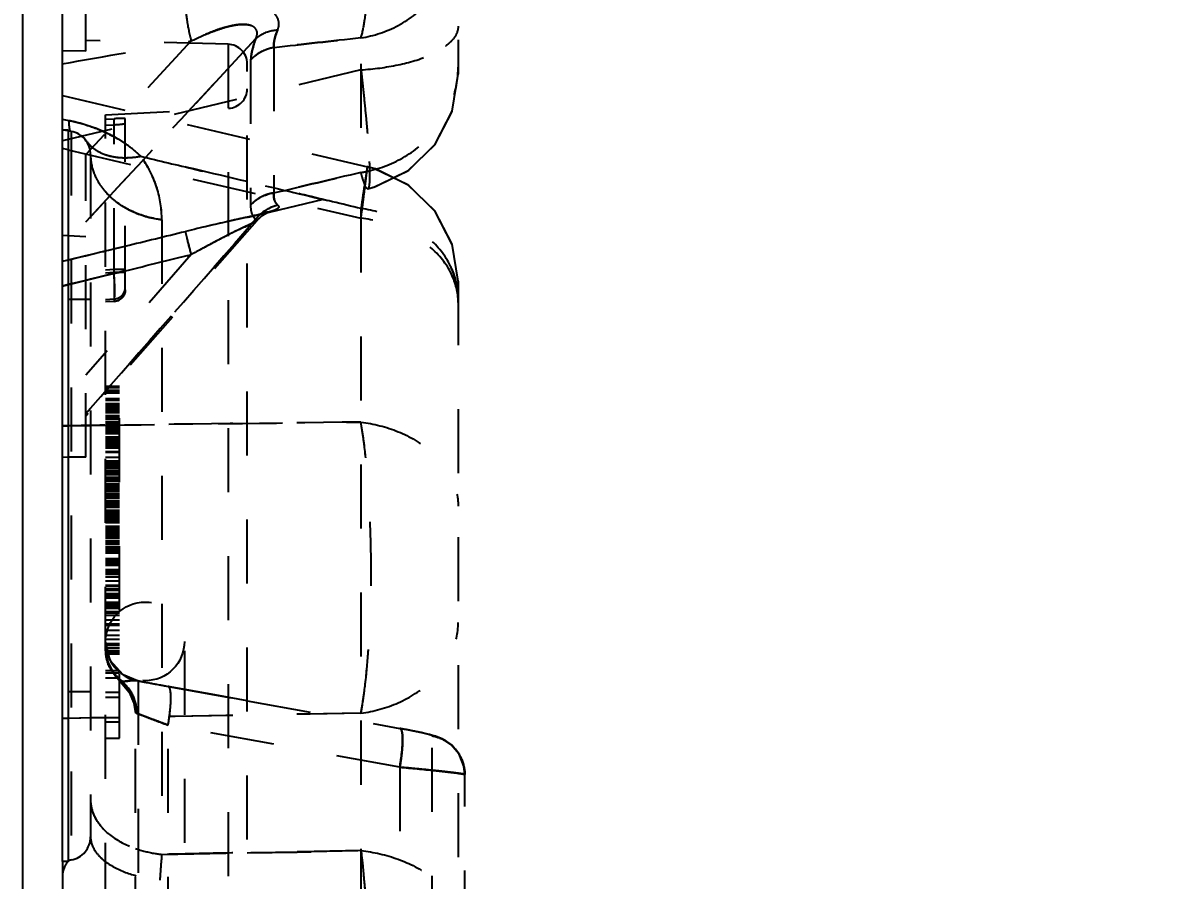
# Model space of a CAD drawing. Header units: millimetres. Extents: x 3054 to 4939, y -1170 to 130.
# Drawn here: x 3636.41 to 3665.68, y -140.45 to -118.58 of the extents above; entities that cross this region are included whole.
import ezdxf

# ---------------------------------------------------------------- set-up
doc = ezdxf.new("R2010")
doc.units = ezdxf.units.MM
doc.header["$LTSCALE"] = 16.335
doc.header["$PDMODE"] = 3
doc.header["$PDSIZE"] = 0.3125
doc.linetypes.add('HIDDEN', pattern=[0.2, 0.1, -0.1])
doc.layers.get('0').update_dxf_attribs({"linetype": 'CONTINUOUS'})
doc.layers.get('Defpoints').update_dxf_attribs({"linetype": 'CONTINUOUS'})
doc.layers.add('21', color=7, linetype='CONTINUOUS')
doc.styles.get("Standard").update_dxf_attribs({"font": 'txt', "width": 0.8})
doc.dimstyles.get("Standard").update_dxf_attribs({"dimtxt": 0.15625, "dimasz": 0.1875, "dimexe": 0.125, "dimexo": 0.0625, "dimtad": 0, "dimtih": 1, "dimtoh": 1, "dimdsep": 46, "dimtxsty": 'Standard', "dimcen": 0.09, "dimadec": 0, "dimazin": 0, "dimtp": 0.01, "dimtm": 0.01, "dimtfac": 1, "dimtofl": 0, "dimtmove": 0, "dimatfit": 3, "dimfxl": 0, "dimtolj": 1, "dimarcsym": 0})

# ---------------------------------------------------------------- blocks, each defined once
blk = doc.blocks.new('*D56')
at = {"color": 4, "lineweight": -2}
for p, q in [((3636.413, -222.472), (3636.413, -47.587)), ((3644.413, -47.587), (3657.538, -47.587)), ((3706.558, -47.587), (3681.005, -47.587)), ((3714.558, -73.33), (3714.558, -47.587))]:
    blk.add_line(p, q, dxfattribs=at)
at = {"color": 4}
for points in [[(3644.413, -46.254), (3644.413, -48.921), (3636.413, -47.587)], [(3706.558, -46.254), (3706.558, -48.921), (3714.558, -47.587)]]:
    blk.add_solid(points, dxfattribs=at)
at = {"layer": 'Defpoints', "color": 0}
for p in [(3714.558, -47.587), (3714.558, -73.33), (3636.413, -222.472)]:
    blk.add_point(p, dxfattribs=at)
at = {"color": 6, "insert": (3669.271, -47.587), "char_height": 8, "attachment_point": 5}
blk.add_mtext('\\A1;78.15', dxfattribs=at)

msp = doc.modelspace()

# ---------------------------------------------------------------- linework, layer by layer
at = {"layer": '21', "color": 7, "linetype": 'Continuous'}
for p, q in [((3637.418, -121.31), (3637.418, -66.18)), ((3637.418, -121.31), (3637.568, -121.31)), ((3637.418, -139.943), (3637.418, -121.349)), ((3637.568, -121.31), (3637.568, -139.982)), ((3637.568, -121.82), (3637.418, -121.785)), ((3637.418, -128.861), (3637.567, -128.859)), ((3637.568, -136.33), (3637.418, -136.333)), ((3637.418, -139.982), (3637.418, -158.249)), ((3637.568, -139.982), (3637.418, -139.982))]:
    msp.add_line(p, q, dxfattribs=at)
at = {"layer": '21', "color": 8, "linetype": 'HIDDEN'}
for p, q in [((3645.038, -93.492), (3645.038, -122.397)), ((3647.518, -96.144), (3647.518, -119.892)), ((3638.018, -119.297), (3638.018, -117.144)), ((3641.648, -119.123), (3638.018, -119.028)), ((3640.709, -119.039), (3638.018, -121.939)), ((3641.648, -119.123), (3641.661, -195.088)), ((3642.35, -118.987), (3641.933, -119.436)), ((3638.018, -119.297), (3637.418, -119.289)), ((3642.815, -119.202), (3642.815, -122.917)), ((3641.933, -119.436), (3639.462, -122.099)), ((3642.135, -194.959), (3642.135, -119.623)), ((3642.223, -119.524), (3642.223, -123.227)), ((3645.038, -119.779), (3637.418, -121.592)), ((3637.418, -120.431), (3645.202, -122.25)), ((3638.523, -120.924), (3641.661, -120.759)), ((3637.593, -121.076), (3637.418, -121.042)), ((3638.523, -307.753), (3638.523, -120.925)), ((3638.523, -121.036), (3638.741, -121.025)), ((3638.523, -121.191), (3638.741, -121.179)), ((3638.741, -124.943), (3638.741, -121.025)), ((3639.025, -125.391), (3639.025, -121.025)), ((3637.418, -121.349), (3637.418, -121.31)), ((3637.642, -121.349), (3637.418, -121.31)), ((3637.568, -121.32), (3637.568, -121.31)), ((3637.642, -121.349), (3637.642, -139.943)), ((3637.568, -121.82), (3645.038, -123.566)), ((3638.018, -129.659), (3638.018, -121.938)), ((3638.138, -121.94), (3638.138, -139.352)), ((3639.462, -122.099), (3638.928, -122.674)), ((3638.928, -122.674), (3638.138, -123.526)), ((3642.494, -123.458), (3645.209, -122.811)), ((3642.549, -123.442), (3642.499, -123.455)), ((3642.64, -123.418), (3642.5, -123.454)), ((3645.038, -123.319), (3645.038, -151.627)), ((3638.138, -123.526), (3638.017, -123.656)), ((3642.379, -123.627), (3638.018, -128.613)), ((3639.956, -123.606), (3639.956, -139.8)), ((3642.35, -123.597), (3642.379, -123.626)), ((3642.35, -123.597), (3642.387, -123.618)), ((3642.379, -123.626), (3642.379, -123.627)), ((3637.418, -123.997), (3637.568, -124.005)), ((3637.418, -123.998), (3637.568, -124.006)), ((3637.568, -124.005), (3638.018, -124.028)), ((3637.568, -124.006), (3638.018, -124.029)), ((3638.468, -124.41), (3638.522, -124.397)), ((3638.522, -124.397), (3638.887, -124.308)), ((3638.887, -124.308), (3639.025, -124.275)), ((3637.418, -124.664), (3637.567, -124.628)), ((3637.567, -124.628), (3638.017, -124.519)), ((3638.017, -124.519), (3638.137, -124.49)), ((3640.709, -124.493), (3638.018, -127.57)), ((3638.137, -124.49), (3638.411, -124.424)), ((3638.411, -124.424), (3638.468, -124.41)), ((3638.913, -124.932), (3638.515, -125.029)), ((3638.741, -124.877), (3638.523, -124.888)), ((3638.523, -124.955), (3638.741, -124.943)), ((3639.025, -124.877), (3638.741, -124.877)), ((3638.741, -124.943), (3639.025, -124.943)), ((3639.031, -124.903), (3638.913, -124.932)), ((3637.568, -125.259), (3637.418, -125.295)), ((3638.018, -125.15), (3637.568, -125.259)), ((3638.138, -125.121), (3638.018, -125.15)), ((3638.383, -125.061), (3638.138, -125.121)), ((3638.515, -125.029), (3638.383, -125.061)), ((3647.518, -125.171), (3647.518, -150.024)), ((3638.138, -125.637), (3637.568, -125.637)), ((3638.523, -125.636), (3638.741, -125.625)), ((3638.741, -125.69), (3638.523, -125.702)), ((3638.741, -125.625), (3638.741, -125.69)), ((3638.741, -125.69), (3638.742, -125.691)), ((3638.742, -125.691), (3638.742, -125.691)), ((3638.523, -127.852), (3638.873, -127.852)), ((3638.523, -127.876), (3638.873, -127.876)), ((3638.873, -127.893), (3638.523, -127.893)), ((3638.873, -136.834), (3638.873, -127.847)), ((3638.873, -127.957), (3638.523, -127.957)), ((3638.873, -127.982), (3638.523, -127.982)), ((3638.873, -128.03), (3638.523, -128.03)), ((3638.873, -128.176), (3638.523, -128.176)), ((3638.017, -128.549), (3638.138, -128.412)), ((3638.873, -128.218), (3638.523, -128.218)), ((3638.873, -128.302), (3638.523, -128.302)), ((3638.873, -128.351), (3638.523, -128.351)), ((3638.873, -128.401), (3638.523, -128.401)), ((3638.523, -128.432), (3638.873, -128.432)), ((3638.873, -128.453), (3638.523, -128.453)), ((3638.873, -128.48), (3638.523, -128.48)), ((3638.873, -128.534), (3638.523, -128.534)), ((3638.523, -128.597), (3638.873, -128.597)), ((3638.873, -128.627), (3638.523, -128.627)), ((3638.873, -128.645), (3638.523, -128.645)), ((3638.873, -128.664), (3638.523, -128.664)), ((3638.873, -128.698), (3638.523, -128.698)), ((3638.873, -128.769), (3638.523, -128.769)), ((3637.567, -128.859), (3638.137, -128.851)), ((3638.873, -128.8), (3638.523, -128.8)), ((3638.873, -128.821), (3638.523, -128.821)), ((3638.523, -128.845), (3638.873, -128.845)), ((3638.873, -128.871), (3638.523, -128.871)), ((3638.873, -128.919), (3638.523, -128.919)), ((3638.523, -128.95), (3638.873, -128.95)), ((3638.873, -129.011), (3638.523, -129.011)), ((3638.873, -129.038), (3638.523, -129.038)), ((3638.873, -129.068), (3638.523, -129.068)), ((3638.873, -129.153), (3638.523, -129.153)), ((3638.873, -129.201), (3638.523, -129.201)), ((3638.873, -129.232), (3638.523, -129.232)), ((3638.873, -129.279), (3638.523, -129.279)), ((3638.873, -129.328), (3638.523, -129.328)), ((3638.873, -129.358), (3638.523, -129.358)), ((3638.018, -129.661), (3637.418, -129.67)), ((3637.568, -129.666), (3637.418, -129.668)), ((3638.018, -129.659), (3637.568, -129.666)), ((3638.873, -129.402), (3638.523, -129.402)), ((3638.873, -129.437), (3638.523, -129.437)), ((3638.873, -129.527), (3638.523, -129.527)), ((3638.873, -129.547), (3638.523, -129.547)), ((3638.873, -129.669), (3638.523, -129.669)), ((3638.873, -129.767), (3638.523, -129.767)), ((3638.873, -129.814), (3638.523, -129.814)), ((3638.873, -129.857), (3638.523, -129.857)), ((3638.873, -129.878), (3638.523, -129.878)), ((3638.873, -129.897), (3638.523, -129.897)), ((3638.873, -129.922), (3638.523, -129.922)), ((3638.873, -129.942), (3638.523, -129.942)), ((3638.873, -129.964), (3638.523, -129.964)), ((3638.523, -130.012), (3638.873, -130.012)), ((3638.873, -130.034), (3638.523, -130.034)), ((3638.873, -130.053), (3638.523, -130.053)), ((3638.523, -130.07), (3638.873, -130.07)), ((3638.873, -130.116), (3638.523, -130.116)), ((3638.523, -130.17), (3638.873, -130.17)), ((3638.873, -130.204), (3638.523, -130.204)), ((3638.873, -130.236), (3638.523, -130.236)), ((3638.523, -130.268), (3638.873, -130.268)), ((3638.523, -130.331), (3638.873, -130.331)), ((3638.873, -130.352), (3638.523, -130.352)), ((3638.873, -130.388), (3638.523, -130.388)), ((3638.873, -130.424), (3638.523, -130.424)), ((3638.523, -130.448), (3638.873, -130.448)), ((3638.523, -130.478), (3638.873, -130.478)), ((3638.873, -130.529), (3638.523, -130.529)), ((3638.873, -130.55), (3638.523, -130.55)), ((3638.523, -130.598), (3638.873, -130.598)), ((3638.873, -130.647), (3638.523, -130.647)), ((3638.523, -130.691), (3638.873, -130.691)), ((3638.873, -130.71), (3638.523, -130.71)), ((3638.523, -130.772), (3638.873, -130.772)), ((3638.523, -130.798), (3638.873, -130.798)), ((3638.873, -130.844), (3638.523, -130.844)), ((3638.873, -130.871), (3638.523, -130.871)), ((3638.873, -130.912), (3638.523, -130.912)), ((3638.873, -130.947), (3638.523, -130.947)), ((3638.873, -131.024), (3638.523, -131.024)), ((3638.873, -131.049), (3638.523, -131.049)), ((3638.873, -131.08), (3638.523, -131.08)), ((3638.873, -131.115), (3638.523, -131.115)), ((3638.873, -131.147), (3638.523, -131.147)), ((3638.873, -131.175), (3638.523, -131.175)), ((3638.873, -131.23), (3638.523, -131.23)), ((3638.523, -131.25), (3638.873, -131.25)), ((3638.873, -131.303), (3638.523, -131.303)), ((3638.873, -131.32), (3638.523, -131.32)), ((3638.873, -131.336), (3638.523, -131.336)), ((3638.873, -131.435), (3638.523, -131.435)), ((3638.873, -131.459), (3638.523, -131.459)), ((3638.873, -131.502), (3638.523, -131.502)), ((3638.873, -131.533), (3638.523, -131.533)), ((3638.873, -131.55), (3638.523, -131.55)), ((3638.873, -131.566), (3638.523, -131.566)), ((3638.523, -131.597), (3638.873, -131.597)), ((3638.873, -131.645), (3638.523, -131.645)), ((3638.873, -131.662), (3638.523, -131.662)), ((3638.523, -131.703), (3638.873, -131.703)), ((3638.873, -131.742), (3638.523, -131.742)), ((3638.873, -131.807), (3638.523, -131.807)), ((3638.873, -131.861), (3638.523, -131.861)), ((3638.873, -131.881), (3638.523, -131.881)), ((3638.873, -131.951), (3638.523, -131.951)), ((3638.873, -131.971), (3638.523, -131.971)), ((3638.873, -132), (3638.523, -132)), ((3638.873, -132.024), (3638.523, -132.024)), ((3638.873, -132.054), (3638.523, -132.054)), ((3638.873, -132.077), (3638.523, -132.077)), ((3638.873, -132.113), (3638.523, -132.113)), ((3638.873, -132.258), (3638.523, -132.258)), ((3638.873, -132.277), (3638.523, -132.277)), ((3638.873, -132.31), (3638.523, -132.31)), ((3638.873, -132.329), (3638.523, -132.329)), ((3638.523, -132.35), (3638.873, -132.35)), ((3638.873, -132.376), (3638.523, -132.376)), ((3638.873, -132.425), (3638.523, -132.425)), ((3638.523, -132.532), (3638.873, -132.532)), ((3638.873, -132.564), (3638.523, -132.564)), ((3638.873, -132.618), (3638.523, -132.618)), ((3638.873, -132.654), (3638.523, -132.654)), ((3638.873, -132.728), (3638.523, -132.728)), ((3638.873, -132.828), (3638.523, -132.828)), ((3638.873, -132.937), (3638.523, -132.937)), ((3638.873, -132.964), (3638.523, -132.964)), ((3638.873, -133.029), (3638.523, -133.029)), ((3638.873, -133.066), (3638.523, -133.066)), ((3638.873, -133.149), (3638.523, -133.149)), ((3638.873, -133.193), (3638.523, -133.193)), ((3638.873, -133.245), (3638.523, -133.245)), ((3638.873, -133.264), (3638.523, -133.264)), ((3638.873, -133.375), (3638.523, -133.375)), ((3638.873, -133.405), (3638.523, -133.405)), ((3638.873, -133.457), (3638.523, -133.457)), ((3638.523, -133.473), (3638.873, -133.473)), ((3638.873, -133.524), (3638.523, -133.524)), ((3638.873, -133.61), (3638.523, -133.61)), ((3638.523, -133.632), (3638.873, -133.632)), ((3638.873, -133.701), (3638.523, -133.701)), ((3638.873, -133.821), (3638.523, -133.821)), ((3638.873, -133.926), (3638.523, -133.926)), ((3638.523, -133.951), (3638.873, -133.951)), ((3638.873, -134.09), (3638.523, -134.09)), ((3638.523, -134.206), (3638.873, -134.206)), ((3638.873, -134.316), (3638.523, -134.316)), ((3638.873, -134.428), (3638.523, -134.428)), ((3638.523, -134.46), (3638.873, -134.46)), ((3638.873, -134.537), (3638.523, -134.537)), ((3638.873, -134.601), (3638.523, -134.601)), ((3638.523, -134.614), (3638.585, -134.91)), ((3640.533, -134.607), (3640.533, -307.753)), ((3638.873, -134.652), (3638.523, -134.652)), ((3638.873, -134.691), (3638.523, -134.691)), ((3638.585, -134.91), (3638.731, -135.196)), ((3638.963, -135.212), (3638.639, -134.851)), ((3638.523, -135.106), (3638.873, -135.106)), ((3638.873, -135.179), (3638.523, -135.179)), ((3638.731, -135.196), (3638.905, -135.395)), ((3638.873, -135.306), (3638.523, -135.306)), ((3638.903, -135.398), (3638.938, -135.393)), ((3638.903, -135.398), (3639.119, -135.66)), ((3638.938, -135.393), (3638.907, -135.397)), ((3639.353, -135.371), (3639.339, -135.368)), ((3639.353, -135.371), (3639.353, -272.822)), ((3639.43, -135.385), (3639.353, -135.371)), ((3639.519, -135.402), (3639.43, -135.385)), ((3641.313, -135.729), (3640.116, -135.512)), ((3640.116, -135.512), (3642.135, -135.879)), ((3638.138, -135.655), (3637.568, -135.655)), ((3638.873, -135.667), (3638.523, -135.667)), ((3638.873, -135.794), (3638.523, -135.794)), ((3639.119, -135.66), (3639.243, -135.94)), ((3642.135, -135.879), (3641.313, -135.729)), ((3639.243, -135.94), (3639.286, -136.186)), ((3642.135, -135.879), (3646.027, -136.586)), ((3638.138, -136.319), (3637.568, -136.33)), ((3638.873, -136.311), (3638.523, -136.311)), ((3639.285, -142.004), (3639.285, -136.186)), ((3638.523, -136.416), (3638.873, -136.416)), ((3640.116, -142.004), (3640.116, -136.501)), ((3646.027, -137.575), (3640.116, -136.501)), ((3646.027, -136.586), (3646.034, -136.586)), ((3646.298, -136.636), (3646.033, -136.587)), ((3646.572, -136.692), (3646.269, -136.631)), ((3638.523, -136.834), (3638.873, -136.834)), ((3646.858, -217.119), (3646.858, -136.775)), ((3646.027, -137.575), (3646.027, -143.566)), ((3647.688, -275.791), (3647.688, -137.764)), ((3637.418, -139.982), (3637.418, -139.943)), ((3637.642, -139.943), (3637.563, -139.957)), ((3637.568, -139.973), (3637.568, -139.982))]:
    msp.add_line(p, q, dxfattribs=at)
for points in [[(3645.209, -122.811), (3645.406, -122.758), (3646.256, -122.337), (3646.932, -121.673), (3647.367, -120.83), (3647.518, -119.892)], [(3645.208, -122.812), (3645.368, -122.769), (3646.232, -122.354), (3646.92, -121.689), (3647.364, -120.84)], [(3647.518, -125.171), (3647.364, -124.224), (3646.92, -123.374), (3646.232, -122.709), (3645.368, -122.294), (3645.202, -122.25)], [(3647.367, -124.233), (3646.932, -123.39), (3646.256, -122.726), (3645.406, -122.305), (3645.202, -122.25)], [(3642.379, -123.626), (3642.54, -123.48), (3642.629, -123.426)], [(3642.533, -123.485), (3642.653, -123.415), (3642.666, -123.41)], [(3642.666, -123.41), (3642.653, -123.414), (3642.549, -123.442)], [(3642.629, -123.426), (3642.655, -123.414), (3642.64, -123.418)], [(3638.742, -125.691), (3638.857, -125.661), (3638.979, -125.551), (3639.025, -125.392)], [(3639.339, -135.368), (3638.969, -135.216), (3638.641, -134.854), (3638.523, -134.382)], [(3647.688, -137.764), (3647.668, -137.564), (3647.549, -137.252), (3647.355, -137.015), (3647.139, -136.864), (3646.951, -136.787), (3646.785, -136.74), (3646.551, -136.687)], [(3647.688, -137.764), (3647.665, -137.55), (3647.54, -137.238), (3647.342, -137.003), (3647.124, -136.857), (3646.939, -136.783), (3646.771, -136.737)]]:
    msp.add_lwpolyline(points, dxfattribs=at)
msp.add_circle((3639.528, -134.364), 1.005, dxfattribs=at)
for centre, radius, start, end in [((3513.981, 584.835), 715.191, 279.938574, 280.20637), ((3641.635, -119.623), 0.5, 0, 88.5), ((3645.057, -119.71), 2.46, 355.8764, 359.9883), ((3641.635, -120.26), 0.5, 273, 0), ((3636.831, -124.889), 3.888, 76.9122, 78.7124), ((3636.748, -125.235), 4.244, 71.0108, 76.8693), ((3637.538, -121.94), 0.6, 0, 80), ((3636.697, -125.393), 4.41, 69.7135, 71.0577), ((3636.799, -125.129), 4.128, 65.1132, 69.765), ((3636.95, -124.795), 3.761, 63.4689, 65.0662), ((3637.084, -124.531), 3.465, 59.6032, 63.4999), ((3638.745, -121.058), 0.895, 216.1792, 224.0952), ((3637.24, -124.263), 3.154, 55.2129, 59.5848), ((3638.857, -120.926), 1.069, 233.5409, 242.3343), ((3638.902, -120.841), 1.166, 242.3333, 250.2467), ((3639.021, -120.212), 1.808, 264.5789, 269.888), ((3639.023, -120.065), 1.955, 269.8337, 271.1586), ((3644.526, -119.203), 3.235, 279.1139, 282.6814), ((3639.86, -121.708), 1.789, 220.4972, 226.8761), ((3642.986, -123.984), 1.081, 99.0837, 111.2678), ((3726.139, -134.838), 81.914, 171.52382, 171.91604), ((3642.968, -123.937), 1.031, 111.2748, 124.0478), ((3634.348, -87.982), 36.4, 282.3662, 282.6947), ((3639.5, -110.811), 12.996, 282.6532, 283.33), ((3626.615, -89.717), 37.413, 294.3901, 294.5198), ((3642.54, -123.381), 0.288, 224.6204, 228.6209), ((3410.078, 817.957), 969.648, 283.559553, 283.750517), ((3462.812, 598.357), 744.419, 283.565281, 283.825998), ((3463.123, 597.362), 743.378, 283.68799, 283.821073), ((3606.988, -125.598), 31.761, 0.649, 1.3006), ((3645.589, -125.638), 1.931, 13.5255, 25.7771), ((3645.773, -125.753), 1.75, 18.5856, 27.3076), ((3645.952, -125.713), 1.566, 0.0062, 3.4364), ((3639.527, -134.381), 1.005, 180.033, 260.0061), ((3639.466, -134.567), 0.943, 179.8133, 184.3261), ((3639.312, -134.547), 0.79, 183.2749, 187.5064), ((3639.515, -134.563), 0.992, 184.343, 194.1951), ((3639.569, -134.364), 1.048, 189.2402, 195.5088), ((3639.591, -134.359), 1.07, 195.4725, 206.2117), ((3639.469, -134.431), 0.928, 213.6219, 222.6119), ((3639.558, -134.326), 1.066, 233.7838, 246.8406), ((3655.285, -51.409), 85.46, 259.25574, 259.41772), ((3655.674, -49.316), 87.589, 259.3717, 259.76821), ((3655.564, -49.914), 86.981, 259.41805, 259.76975), ((3709.19, -3932.443), 3796.788, 90.968136, 91.083159), ((3646.684, -137.764), 1.004, 0.0197, 80.031), ((3639.541, -138.119), 1.491, 220.6801, 225.5777), ((3637.538, -139.352), 0.6, 280, 0), ((3667.999, -142.286), 28.153, 174.9345, 176.271), ((3666.535, -142.173), 26.685, 174.8978, 176.3077)]:
    msp.add_arc(centre, radius, start, end, dxfattribs=at)
for points, knots in [([(3645.038, -118.965), (3645.08, -118.821), (3645.145, -118.474), (3645.24, -117.592), (3645.272, -116.214), (3645.216, -114.395), (3645.109, -113.114), (3645.039, -112.472)], [0, 0, 0, 0, 0.068766, 0.162104, 0.408416, 0.702637, 1, 1, 1, 1]), ([(3645.038, -118.965), (3645.08, -118.821), (3645.146, -118.474), (3645.241, -117.592), (3645.273, -116.214), (3645.217, -114.395), (3645.11, -113.114), (3645.039, -112.472)], [0, 0, 0, 0, 0.068788, 0.162134, 0.40844, 0.702646, 1, 1, 1, 1]), ([(3645.038, -118.965), (3645.368, -118.91), (3646.03, -118.69), (3646.723, -118.152), (3647.136, -117.591), (3647.428, -116.995), (3647.518, -116.502), (3647.518, -116.185)], [0, 0, 0, 0, 0.248587, 0.508564, 0.637959, 0.764133, 1, 1, 1, 1]), ([(3642.911, -118.759), (3642.945, -118.686), (3642.962, -118.499), (3642.788, -118.265), (3642.516, -118.098), (3642.172, -117.991), (3641.788, -117.942), (3641.244, -117.932), (3640.833, -117.984), (3640.558, -118.026)], [0, 0, 0, 0, 0.085903, 0.180362, 0.293777, 0.422393, 0.560851, 0.704469, 1, 1, 1, 1]), ([(3640.709, -119.039), (3640.666, -118.865), (3640.601, -118.528), (3640.563, -118.187), (3640.558, -118.025)], [0, 0, 0, 0, 0.525701, 1, 1, 1, 1]), ([(3640.709, -119.039), (3640.883, -118.956), (3641.146, -118.836), (3641.506, -118.71), (3641.77, -118.639), (3641.99, -118.611), (3642.154, -118.623), (3642.262, -118.648), (3642.35, -118.704), (3642.402, -118.827), (3642.379, -118.929), (3642.35, -118.987)], [0, 0, 0, 0, 0.287835, 0.428624, 0.565509, 0.694963, 0.754922, 0.810049, 0.857988, 0.903714, 1, 1, 1, 1]), ([(3642.35, -118.987), (3642.379, -118.929), (3642.409, -118.825), (3642.342, -118.71), (3642.258, -118.654), (3642.151, -118.624), (3641.987, -118.612), (3641.768, -118.643), (3641.503, -118.71), (3641.145, -118.836), (3640.883, -118.956), (3640.709, -119.039)], [0, 0, 0, 0, 0.096804, 0.141144, 0.189636, 0.244226, 0.3042, 0.434044, 0.571113, 0.711989, 1, 1, 1, 1]), ([(3642.35, -118.987), (3642.385, -118.954), (3642.548, -118.829), (3642.755, -118.767), (3642.911, -118.757)], [0, 0, 0, 0, 0.237466, 1, 1, 1, 1]), ([(3642.35, -118.987), (3642.384, -118.954), (3642.547, -118.83), (3642.754, -118.767), (3642.911, -118.757)], [0, 0, 0, 0, 0.231346, 1, 1, 1, 1]), ([(3642.815, -119.202), (3642.808, -119.137), (3642.828, -118.983), (3642.878, -118.838), (3642.911, -118.757)], [0, 0, 0, 0, 0.428155, 1, 1, 1, 1]), ([(3642.911, -118.759), (3642.878, -118.84), (3642.828, -118.984), (3642.809, -119.139), (3642.816, -119.204)], [0, 0, 0, 0, 0.572581, 1, 1, 1, 1]), ([(3645.038, -119.779), (3645.357, -119.757), (3645.962, -119.679), (3646.666, -119.478), (3647.113, -119.243), (3647.342, -119.062), (3647.484, -118.867), (3647.518, -118.727), (3647.518, -118.663)], [0, 0, 0, 0, 0.332277, 0.632419, 0.754613, 0.85453, 0.933886, 1, 1, 1, 1]), ([(3647.518, -118.663), (3647.518, -118.728), (3647.482, -118.872), (3647.394, -118.99), (3647.34, -119.047)], [0, 0, 0, 0, 0.453069, 1, 1, 1, 1]), ([(3642.35, -118.987), (3642.315, -119.082), (3642.266, -119.259), (3642.227, -119.441), (3642.223, -119.524)], [0, 0, 0, 0, 0.54569, 1, 1, 1, 1]), ([(3642.35, -118.987), (3642.312, -119.085), (3642.254, -119.26), (3642.223, -119.445), (3642.223, -119.524)], [0, 0, 0, 0, 0.568133, 1, 1, 1, 1]), ([(3647.34, -119.047), (3647.33, -119.058), (3647.283, -119.104), (3647.233, -119.145), (3647.193, -119.175)], [0, 0, 0, 0, 0.2354, 1, 1, 1, 1]), ([(3642.223, -119.524), (3642.26, -119.483), (3642.427, -119.328), (3642.646, -119.23), (3642.815, -119.202)], [0, 0, 0, 0, 0.246449, 1, 1, 1, 1]), ([(3642.223, -119.524), (3642.247, -119.497), (3642.355, -119.39), (3642.488, -119.31), (3642.593, -119.266)], [0, 0, 0, 0, 0.24495, 1, 1, 1, 1]), ([(3645.038, -122.397), (3645.367, -122.344), (3646.025, -122.132), (3646.853, -121.515), (3647.395, -120.664), (3647.518, -120.017), (3647.518, -119.71)], [0, 0, 0, 0, 0.252564, 0.51426, 0.767359, 1, 1, 1, 1]), ([(3645.039, -119.779), (3645.062, -119.991), (3645.107, -120.399), (3645.166, -120.981), (3645.21, -121.497), (3645.241, -121.937), (3645.257, -122.292), (3645.259, -122.553), (3645.249, -122.713), (3645.232, -122.787), (3645.217, -122.809), (3645.209, -122.811)], [0, 0, 0, 0, 0.21024, 0.403312, 0.574365, 0.719837, 0.836803, 0.923031, 0.976989, 0.991912, 1, 1, 1, 1]), ([(3637.642, -121.349), (3637.632, -121.348), (3637.613, -121.32), (3637.595, -121.229), (3637.592, -121.142), (3637.593, -121.076)], [0, 0, 0, 0, 0.10548, 0.301361, 1, 1, 1, 1]), ([(3637.598, -121.222), (3637.597, -121.212), (3637.593, -121.163), (3637.592, -121.114), (3637.593, -121.076)], [0, 0, 0, 0, 0.216214, 1, 1, 1, 1]), ([(3637.593, -121.076), (3637.775, -121.109), (3638.127, -121.206), (3638.761, -121.47), (3639.186, -121.756), (3639.417, -121.983)], [0, 0, 0, 0, 0.26973, 0.528837, 1, 1, 1, 1]), ([(3638.884, -121.02), (3638.873, -121.02), (3638.825, -121.022), (3638.777, -121.024), (3638.741, -121.025)], [0, 0, 0, 0, 0.233917, 1, 1, 1, 1]), ([(3638.741, -121.179), (3638.753, -121.178), (3638.801, -121.175), (3638.849, -121.171), (3638.884, -121.168)], [0, 0, 0, 0, 0.261161, 1, 1, 1, 1]), ([(3639.025, -121.025), (3639.025, -121.022), (3639.006, -121.022), (3638.984, -121.019), (3638.937, -121.019), (3638.904, -121.02), (3638.884, -121.02)], [0, 0, 0, 0, 0.071583, 0.269648, 0.58569, 1, 1, 1, 1]), ([(3638.884, -121.168), (3638.904, -121.166), (3638.937, -121.162), (3638.984, -121.156), (3639.007, -121.15), (3639.025, -121.146), (3639.025, -121.142)], [0, 0, 0, 0, 0.409178, 0.722815, 0.922114, 1, 1, 1, 1]), ([(3638.022, -121.586), (3638.087, -121.675), (3638.26, -121.836), (3638.598, -121.986), (3638.997, -122.035), (3639.276, -122.009), (3639.417, -121.982)], [0, 0, 0, 0, 0.216487, 0.453576, 0.716592, 1, 1, 1, 1]), ([(3639.417, -121.983), (3639.388, -121.955), (3639.269, -121.844), (3639.141, -121.742), (3639.04, -121.672)], [0, 0, 0, 0, 0.245407, 1, 1, 1, 1]), ([(3639.956, -123.606), (3639.717, -123.574), (3639.246, -123.448), (3638.641, -123.074), (3638.233, -122.546), (3638.138, -122.132), (3638.138, -121.94)], [0, 0, 0, 0, 0.27054, 0.539681, 0.784868, 1, 1, 1, 1]), ([(3638.138, -121.94), (3638.138, -121.987), (3638.148, -122.184), (3638.204, -122.378), (3638.268, -122.513)], [0, 0, 0, 0, 0.238836, 1, 1, 1, 1]), ([(3638.508, -121.938), (3638.535, -121.947), (3638.646, -121.983), (3638.762, -122.003), (3638.85, -122.012)], [0, 0, 0, 0, 0.241395, 1, 1, 1, 1]), ([(3639.956, -123.606), (3639.956, -123.332), (3639.873, -122.749), (3639.598, -122.226), (3639.417, -121.982)], [0, 0, 0, 0, 0.475129, 1, 1, 1, 1]), ([(3639.956, -123.606), (3639.956, -123.331), (3639.867, -122.749), (3639.596, -122.226), (3639.417, -121.982)], [0, 0, 0, 0, 0.477355, 1, 1, 1, 1]), ([(3639.417, -121.983), (3639.885, -122.094), (3641.055, -122.38), (3642.932, -122.81), (3644.336, -123.151), (3645.039, -123.318)], [0, 0, 0, 0, 0.249991, 0.625009, 1, 1, 1, 1]), ([(3645.038, -123.566), (3645.051, -123.467), (3645.076, -123.281), (3645.11, -123.019), (3645.139, -122.793), (3645.163, -122.605), (3645.179, -122.474), (3645.189, -122.389), (3645.194, -122.34), (3645.198, -122.303), (3645.202, -122.274), (3645.2, -122.261), (3645.203, -122.251), (3645.202, -122.25)], [0, 0, 0, 0, 0.225181, 0.425054, 0.5975, 0.740577, 0.853157, 0.897732, 0.934348, 0.962905, 0.983363, 0.995716, 1, 1, 1, 1]), ([(3645.202, -122.25), (3645.2, -122.25), (3645.2, -122.259), (3645.196, -122.268), (3645.193, -122.292), (3645.187, -122.321), (3645.181, -122.36), (3645.17, -122.428), (3645.154, -122.535), (3645.131, -122.687), (3645.103, -122.871), (3645.072, -123.085), (3645.05, -123.237), (3645.039, -123.318)], [0, 0, 0, 0, 0.004053, 0.016133, 0.036319, 0.064588, 0.100868, 0.145084, 0.257021, 0.399783, 0.57231, 0.772947, 1, 1, 1, 1]), ([(3645.249, -122.114), (3645.254, -122.213), (3645.259, -122.383), (3645.258, -122.598), (3645.247, -122.73), (3645.23, -122.792), (3645.216, -122.81), (3645.209, -122.811)], [0, 0, 0, 0, 0.416658, 0.723232, 0.915361, 0.969316, 1, 1, 1, 1]), ([(3638.268, -122.513), (3638.282, -122.544), (3638.347, -122.671), (3638.43, -122.788), (3638.5, -122.87)], [0, 0, 0, 0, 0.24227, 1, 1, 1, 1]), ([(3645.039, -123.318), (3644.555, -123.203), (3643.588, -122.968), (3642.619, -122.742), (3642.135, -122.629)], [0, 0, 0, 0, 0.499982, 1, 1, 1, 1]), ([(3645.209, -122.811), (3645.197, -122.814), (3645.161, -122.774), (3645.131, -122.699), (3645.083, -122.564), (3645.055, -122.458), (3645.038, -122.397)], [0, 0, 0, 0, 0.084442, 0.274738, 0.580632, 1, 1, 1, 1]), ([(3642.223, -123.227), (3642.26, -123.186), (3642.428, -123.034), (3642.648, -122.943), (3642.815, -122.917)], [0, 0, 0, 0, 0.246239, 1, 1, 1, 1]), ([(3642.911, -123.227), (3642.873, -123.196), (3642.812, -123.094), (3642.81, -122.98), (3642.816, -122.918)], [0, 0, 0, 0, 0.440574, 1, 1, 1, 1]), ([(3642.816, -122.918), (3642.815, -122.967), (3642.809, -123.057), (3642.843, -123.143), (3642.866, -123.175)], [0, 0, 0, 0, 0.550903, 1, 1, 1, 1]), ([(3638.637, -123.014), (3638.665, -123.04), (3638.78, -123.141), (3638.907, -123.229), (3639.007, -123.287)], [0, 0, 0, 0, 0.245396, 1, 1, 1, 1]), ([(3642.223, -123.227), (3642.221, -123.268), (3642.224, -123.399), (3642.279, -123.539), (3642.35, -123.597)], [0, 0, 0, 0, 0.306999, 1, 1, 1, 1]), ([(3642.35, -123.597), (3642.384, -123.553), (3642.537, -123.386), (3642.745, -123.267), (3642.911, -123.225)], [0, 0, 0, 0, 0.244577, 1, 1, 1, 1]), ([(3642.911, -123.227), (3642.921, -123.235), (3642.938, -123.252), (3642.94, -123.289), (3642.911, -123.321), (3642.838, -123.362), (3642.696, -123.407), (3642.571, -123.439), (3642.498, -123.456)], [0, 0, 0, 0, 0.069654, 0.123522, 0.189885, 0.288674, 0.588653, 1, 1, 1, 1]), ([(3642.911, -123.227), (3642.92, -123.235), (3642.936, -123.252), (3642.943, -123.289), (3642.914, -123.321), (3642.84, -123.361), (3642.697, -123.407), (3642.571, -123.439), (3642.498, -123.457)], [0, 0, 0, 0, 0.069463, 0.122755, 0.187075, 0.284922, 0.588165, 1, 1, 1, 1]), ([(3639.007, -123.287), (3639.08, -123.33), (3639.378, -123.483), (3639.707, -123.573), (3639.956, -123.606)], [0, 0, 0, 0, 0.252541, 1, 1, 1, 1]), ([(3642.494, -123.457), (3642.188, -123.53), (3641.54, -123.667), (3640.896, -123.821), (3640.558, -123.903)], [0, 0, 0, 0, 0.47583, 1, 1, 1, 1]), ([(3647.518, -125.614), (3647.518, -125.35), (3647.388, -124.78), (3646.832, -124.053), (3646.007, -123.537), (3645.364, -123.363), (3645.038, -123.319)], [0, 0, 0, 0, 0.216195, 0.461839, 0.73052, 1, 1, 1, 1]), ([(3642.143, -123.537), (3642.017, -123.564), (3641.487, -123.68), (3640.96, -123.805), (3640.558, -123.903)], [0, 0, 0, 0, 0.238665, 1, 1, 1, 1]), ([(3642.387, -123.618), (3642.377, -123.628), (3642.343, -123.649), (3642.282, -123.683), (3642.197, -123.724), (3642.06, -123.789), (3641.874, -123.879), (3641.564, -124.034), (3641.172, -124.234), (3640.863, -124.407), (3640.709, -124.493)], [0, 0, 0, 0, 0.022724, 0.06136, 0.112206, 0.171407, 0.301986, 0.439636, 0.71995, 1, 1, 1, 1]), ([(3642.065, -123.791), (3641.953, -123.842), (3641.667, -123.975), (3641.218, -124.215), (3640.878, -124.399), (3640.709, -124.493)], [0, 0, 0, 0, 0.240498, 0.620082, 1, 1, 1, 1]), ([(3642.379, -123.627), (3642.37, -123.637), (3642.342, -123.656), (3642.264, -123.701), (3642.194, -123.732), (3642.142, -123.756)], [0, 0, 0, 0, 0.146625, 0.372142, 1, 1, 1, 1]), ([(3647.518, -125.712), (3647.518, -125.465), (3647.384, -124.924), (3646.824, -124.246), (3646, -123.768), (3645.363, -123.607), (3645.038, -123.565)], [0, 0, 0, 0, 0.209104, 0.45176, 0.723529, 1, 1, 1, 1]), ([(3640.709, -124.493), (3640.675, -124.356), (3640.622, -124.159), (3640.577, -123.96), (3640.558, -123.901)], [0, 0, 0, 0, 0.694754, 1, 1, 1, 1]), ([(3640.709, -124.493), (3640.674, -124.355), (3640.622, -124.159), (3640.577, -123.96), (3640.558, -123.901)], [0, 0, 0, 0, 0.696737, 1, 1, 1, 1]), ([(3638.742, -125.691), (3638.743, -125.691), (3638.744, -125.684), (3638.746, -125.675), (3638.747, -125.656), (3638.748, -125.62), (3638.75, -125.557), (3638.75, -125.465), (3638.749, -125.353), (3638.746, -125.177), (3638.743, -125.038), (3638.741, -124.943)], [0, 0, 0, 0, 0.005496, 0.020134, 0.044063, 0.077204, 0.169698, 0.293823, 0.445063, 0.617822, 1, 1, 1, 1]), ([(3638.747, -125.238), (3638.747, -125.264), (3638.748, -125.354), (3638.748, -125.443), (3638.747, -125.507)], [0, 0, 0, 0, 0.291951, 1, 1, 1, 1]), ([(3647.432, -125.195), (3647.444, -125.23), (3647.485, -125.368), (3647.508, -125.512), (3647.515, -125.619)], [0, 0, 0, 0, 0.257729, 1, 1, 1, 1]), ([(3647.467, -125.187), (3647.475, -125.223), (3647.505, -125.363), (3647.518, -125.507), (3647.518, -125.614)], [0, 0, 0, 0, 0.256635, 1, 1, 1, 1]), ([(3638.747, -125.507), (3638.747, -125.534), (3638.743, -125.573), (3638.745, -125.614), (3638.741, -125.625)], [0, 0, 0, 0, 0.695671, 1, 1, 1, 1]), ([(3639.025, -125.391), (3639.025, -125.441), (3638.998, -125.543), (3638.924, -125.621), (3638.879, -125.647)], [0, 0, 0, 0, 0.488785, 1, 1, 1, 1]), ([(3638.741, -125.625), (3638.752, -125.624), (3638.797, -125.619), (3638.841, -125.603), (3638.871, -125.586)], [0, 0, 0, 0, 0.238169, 1, 1, 1, 1]), ([(3638.879, -125.647), (3638.868, -125.653), (3638.825, -125.675), (3638.776, -125.688), (3638.741, -125.69)], [0, 0, 0, 0, 0.260788, 1, 1, 1, 1]), ([(3645.038, -136.196), (3645.084, -135.949), (3645.16, -135.407), (3645.268, -134.193), (3645.318, -132.539), (3645.266, -130.871), (3645.158, -129.609), (3645.083, -129.033), (3645.038, -128.766)], [0, 0, 0, 0, 0.101048, 0.219979, 0.490673, 0.766275, 0.891111, 1, 1, 1, 1]), ([(3645.038, -128.766), (3645.363, -128.808), (3646, -128.969), (3646.823, -129.446), (3647.384, -130.125), (3647.518, -130.665), (3647.518, -130.913)], [0, 0, 0, 0, 0.276473, 0.548243, 0.790899, 1, 1, 1, 1]), ([(3645.039, -136.196), (3645.135, -135.658), (3645.261, -134.443), (3645.318, -132.539), (3645.259, -130.6), (3645.132, -129.339), (3645.038, -128.766)], [0, 0, 0, 0, 0.219971, 0.490708, 0.766332, 1, 1, 1, 1]), ([(3645.038, -136.196), (3645.364, -136.151), (3646.008, -135.976), (3646.833, -135.456), (3647.388, -134.723), (3647.518, -134.151), (3647.518, -133.885)], [0, 0, 0, 0, 0.268734, 0.537092, 0.783059, 1, 1, 1, 1]), ([(3638.938, -135.393), (3638.815, -135.305), (3638.601, -135.063), (3638.523, -134.747), (3638.523, -134.588)], [0, 0, 0, 0, 0.487275, 1, 1, 1, 1]), ([(3638.587, -134.88), (3638.58, -134.861), (3638.554, -134.786), (3638.536, -134.709), (3638.528, -134.651)], [0, 0, 0, 0, 0.25814, 1, 1, 1, 1]), ([(3638.938, -135.393), (3638.859, -135.329), (3638.721, -135.168), (3638.624, -134.981), (3638.587, -134.88)], [0, 0, 0, 0, 0.485299, 1, 1, 1, 1]), ([(3638.938, -135.393), (3638.961, -135.387), (3639.02, -135.384), (3639.115, -135.371), (3639.224, -135.357), (3639.301, -135.361), (3639.339, -135.368)], [0, 0, 0, 0, 0.180914, 0.433958, 0.711157, 1, 1, 1, 1]), ([(3639.319, -136.199), (3639.321, -136.051), (3639.259, -135.741), (3639.062, -135.49), (3638.938, -135.393)], [0, 0, 0, 0, 0.484939, 1, 1, 1, 1]), ([(3639.127, -135.618), (3639.113, -135.596), (3639.059, -135.515), (3638.993, -135.44), (3638.938, -135.393)], [0, 0, 0, 0, 0.2621, 1, 1, 1, 1]), ([(3639.091, -135.374), (3639.08, -135.376), (3639.039, -135.381), (3638.998, -135.385), (3638.969, -135.39)], [0, 0, 0, 0, 0.282359, 1, 1, 1, 1]), ([(3639.339, -135.368), (3639.318, -135.364), (3639.235, -135.355), (3639.152, -135.367), (3639.091, -135.374)], [0, 0, 0, 0, 0.259093, 1, 1, 1, 1]), ([(3639.353, -135.371), (3639.335, -135.368), (3639.262, -135.353), (3639.191, -135.329), (3639.14, -135.306)], [0, 0, 0, 0, 0.242999, 1, 1, 1, 1]), ([(3640.116, -136.501), (3640.137, -136.381), (3640.163, -136.202), (3640.183, -135.968), (3640.189, -135.815), (3640.184, -135.685), (3640.173, -135.591), (3640.145, -135.513), (3640.116, -135.512)], [0, 0, 0, 0, 0.36214, 0.537217, 0.693349, 0.820207, 0.91291, 1, 1, 1, 1]), ([(3640.116, -136.501), (3640.138, -136.376), (3640.17, -136.144), (3640.191, -135.872), (3640.185, -135.689), (3640.174, -135.595), (3640.147, -135.513), (3640.116, -135.512)], [0, 0, 0, 0, 0.376292, 0.693308, 0.81508, 0.907082, 1, 1, 1, 1]), ([(3639.319, -136.199), (3639.316, -136.099), (3639.272, -135.895), (3639.184, -135.707), (3639.127, -135.618)], [0, 0, 0, 0, 0.486246, 1, 1, 1, 1]), ([(3639.285, -136.186), (3639.285, -136.185), (3639.29, -136.189), (3639.294, -136.189), (3639.306, -136.194), (3639.314, -136.197), (3639.319, -136.199)], [0, 0, 0, 0, 0.062765, 0.250971, 0.564573, 1, 1, 1, 1]), ([(3639.285, -136.186), (3639.285, -136.186), (3639.29, -136.186), (3639.294, -136.19), (3639.306, -136.194), (3639.314, -136.197), (3639.319, -136.199)], [0, 0, 0, 0, 0.063139, 0.250936, 0.564368, 1, 1, 1, 1]), ([(3640.116, -136.501), (3640.028, -136.468), (3639.861, -136.407), (3639.634, -136.321), (3639.458, -136.25), (3639.357, -136.215), (3639.319, -136.199)], [0, 0, 0, 0, 0.330925, 0.624469, 0.855011, 1, 1, 1, 1]), ([(3639.35, -136.211), (3639.362, -136.216), (3639.424, -136.241), (3639.486, -136.263), (3639.536, -136.282)], [0, 0, 0, 0, 0.195597, 1, 1, 1, 1]), ([(3639.536, -136.282), (3639.625, -136.315), (3639.816, -136.392), (3640.011, -136.462), (3640.116, -136.501)], [0, 0, 0, 0, 0.456976, 1, 1, 1, 1]), ([(3646.034, -136.586), (3646.046, -136.589), (3646.071, -136.618), (3646.097, -136.72), (3646.104, -136.922), (3646.082, -137.223), (3646.049, -137.452), (3646.027, -137.575)], [0, 0, 0, 0, 0.037378, 0.100256, 0.315022, 0.629177, 1, 1, 1, 1]), ([(3646.858, -136.775), (3646.841, -136.76), (3646.758, -136.737), (3646.593, -136.696), (3646.334, -136.644), (3646.137, -136.606), (3646.027, -136.586)], [0, 0, 0, 0, 0.07785, 0.290834, 0.608201, 1, 1, 1, 1]), ([(3646.858, -136.775), (3646.84, -136.76), (3646.758, -136.738), (3646.592, -136.696), (3646.334, -136.644), (3646.136, -136.606), (3646.027, -136.586)], [0, 0, 0, 0, 0.07997, 0.28978, 0.610839, 1, 1, 1, 1]), ([(3646.027, -137.575), (3646.048, -137.457), (3646.082, -137.229), (3646.104, -136.926), (3646.098, -136.718), (3646.07, -136.615), (3646.045, -136.589), (3646.034, -136.587)], [0, 0, 0, 0, 0.355398, 0.682901, 0.904639, 0.965227, 1, 1, 1, 1]), ([(3646.858, -136.775), (3646.989, -136.798), (3647.253, -136.904), (3647.456, -137.106), (3647.531, -137.227)], [0, 0, 0, 0, 0.484309, 1, 1, 1, 1]), ([(3647.531, -137.227), (3647.556, -137.268), (3647.644, -137.434), (3647.688, -137.624), (3647.688, -137.764)], [0, 0, 0, 0, 0.257328, 1, 1, 1, 1]), ([(3647.688, -137.763), (3647.688, -137.76), (3647.673, -137.757), (3647.654, -137.751), (3647.614, -137.744), (3647.562, -137.736), (3647.495, -137.727), (3647.378, -137.712), (3647.201, -137.691), (3646.956, -137.665), (3646.672, -137.636), (3646.358, -137.606), (3646.14, -137.586), (3646.027, -137.575)], [0, 0, 0, 0, 0.00544, 0.019637, 0.042812, 0.074818, 0.115423, 0.164319, 0.285411, 0.434394, 0.606702, 0.797176, 1, 1, 1, 1]), ([(3646.027, -137.575), (3646.325, -137.603), (3646.823, -137.65), (3647.321, -137.703), (3647.52, -137.73)], [0, 0, 0, 0, 0.597973, 1, 1, 1, 1]), ([(3647.52, -137.73), (3647.544, -137.734), (3647.585, -137.74), (3647.641, -137.748), (3647.667, -137.756), (3647.688, -137.759), (3647.688, -137.763)], [0, 0, 0, 0, 0.428349, 0.739153, 0.929275, 1, 1, 1, 1]), ([(3638.138, -138.41), (3638.138, -138.572), (3638.241, -138.932), (3638.658, -139.367), (3639.258, -139.671), (3639.719, -139.773), (3639.956, -139.8)], [0, 0, 0, 0, 0.195816, 0.43325, 0.710894, 1, 1, 1, 1]), ([(3638.138, -138.41), (3638.138, -138.526), (3638.187, -138.776), (3638.324, -138.99), (3638.411, -139.09)], [0, 0, 0, 0, 0.466566, 1, 1, 1, 1]), ([(3638.138, -139.352), (3638.138, -139.481), (3638.216, -139.691), (3638.419, -139.914), (3638.731, -140.143), (3639.235, -140.349), (3639.675, -140.431), (3639.905, -140.455)], [0, 0, 0, 0, 0.172886, 0.279721, 0.402871, 0.689846, 1, 1, 1, 1]), ([(3639.281, -139.648), (3639.445, -139.706), (3639.67, -139.761), (3639.899, -139.793), (3639.956, -139.8)], [0, 0, 0, 0, 0.752978, 1, 1, 1, 1]), ([(3645.039, -139.704), (3644.615, -139.712), (3643.874, -139.731), (3642.815, -139.749), (3641.544, -139.762), (3640.59, -139.789), (3639.955, -139.801)], [0, 0, 0, 0, 0.249844, 0.43742, 0.625144, 1, 1, 1, 1]), ([(3642.135, -139.757), (3642.619, -139.75), (3643.587, -139.74), (3644.555, -139.713), (3645.039, -139.704)], [0, 0, 0, 0, 0.500375, 1, 1, 1, 1]), ([(3645.038, -139.704), (3645.362, -139.741), (3645.99, -139.881), (3646.808, -140.299), (3647.377, -140.898), (3647.518, -141.393), (3647.518, -141.614)], [0, 0, 0, 0, 0.288293, 0.565549, 0.803311, 1, 1, 1, 1]), ([(3645.039, -139.704), (3645.104, -140.241), (3645.196, -141.392), (3645.24, -143.145), (3645.198, -144.862), (3645.106, -145.965), (3645.038, -146.466)], [0, 0, 0, 0, 0.239849, 0.510655, 0.77593, 1, 1, 1, 1]), ([(3645.039, -139.704), (3645.118, -140.36), (3645.218, -141.757), (3645.232, -143.158), (3645.217, -143.896)], [0, 0, 0, 0, 0.47241, 1, 1, 1, 1]), ([(3637.564, -139.982), (3637.527, -140.015), (3637.465, -140.12), (3637.433, -140.234), (3637.418, -140.302)], [0, 0, 0, 0, 0.416357, 1, 1, 1, 1]), ([(3637.475, -140.116), (3637.47, -140.129), (3637.446, -140.189), (3637.429, -140.252), (3637.418, -140.302)], [0, 0, 0, 0, 0.221121, 1, 1, 1, 1]), ([(3637.642, -139.943), (3637.626, -139.946), (3637.547, -139.975), (3637.502, -140.055), (3637.475, -140.116)], [0, 0, 0, 0, 0.194502, 1, 1, 1, 1]), ([(3637.642, -139.943), (3637.622, -139.946), (3637.595, -139.958), (3637.573, -139.975), (3637.567, -139.98)], [0, 0, 0, 0, 0.727745, 1, 1, 1, 1])]:
    msp.add_open_spline(points, degree=3, knots=knots, dxfattribs=at)
for points in [[(3638.017, -123.656), (3639.461, -122.099), (3640.906, -120.543), (3642.35, -118.987)], [(3642.816, -119.204), (3643.557, -119.124), (3644.297, -119.044), (3645.038, -118.965)], [(3645.038, -118.965), (3644.297, -119.044), (3643.557, -119.124), (3642.816, -119.204)], [(3642.593, -119.266), (3642.664, -119.237), (3642.739, -119.215), (3642.815, -119.202)], [(3638.102, -121.681), (3638.139, -121.719), (3638.179, -121.754), (3638.222, -121.786)], [(3639.063, -122.019), (3639.181, -122.017), (3639.3, -122.004), (3639.417, -121.982)], [(3642.135, -122.629), (3641.228, -122.418), (3640.323, -122.198), (3639.417, -121.983)], [(3645.038, -122.397), (3644.297, -122.57), (3643.557, -122.745), (3642.816, -122.918)], [(3642.816, -122.918), (3643.557, -122.745), (3644.297, -122.57), (3645.038, -122.397)], [(3642.223, -123.227), (3642.273, -123.173), (3642.33, -123.124), (3642.391, -123.083)], [(3642.701, -123.305), (3642.768, -123.271), (3642.838, -123.243), (3642.911, -123.225)], [(3642.866, -123.175), (3642.88, -123.194), (3642.895, -123.211), (3642.911, -123.227)], [(3642.35, -123.597), (3642.442, -123.476), (3642.566, -123.376), (3642.701, -123.305)], [(3642.35, -123.597), (3640.906, -125.248), (3639.461, -126.898), (3638.017, -128.549)], [(3638.138, -128.412), (3639.542, -126.807), (3640.946, -125.202), (3642.35, -123.597)], [(3639.025, -124.275), (3639.536, -124.151), (3640.047, -124.026), (3640.558, -123.901)], [(3638.871, -125.586), (3638.916, -125.562), (3638.956, -125.524), (3638.982, -125.479)], [(3638.982, -125.479), (3638.998, -125.451), (3639.011, -125.42), (3639.018, -125.389)], [(3639.018, -125.389), (3639.022, -125.368), (3639.025, -125.347), (3639.025, -125.326)], [(3645.038, -128.766), (3642.498, -128.795), (3639.958, -128.827), (3637.418, -128.861)], [(3638.137, -128.851), (3640.438, -128.822), (3642.738, -128.792), (3645.038, -128.766)], [(3638.535, -134.533), (3638.527, -134.483), (3638.523, -134.432), (3638.523, -134.381)], [(3638.641, -135.033), (3638.602, -134.962), (3638.573, -134.885), (3638.553, -134.807)], [(3638.971, -135.391), (3638.835, -135.302), (3638.719, -135.175), (3638.641, -135.033)], [(3638.928, -135.186), (3638.877, -135.148), (3638.829, -135.106), (3638.786, -135.059)], [(3638.958, -135.403), (3638.947, -135.406), (3638.935, -135.408), (3638.924, -135.409)], [(3639.104, -135.577), (3639.061, -135.514), (3639.012, -135.455), (3638.958, -135.403)], [(3639.214, -135.771), (3639.182, -135.703), (3639.146, -135.638), (3639.104, -135.577)], [(3639.334, -136.213), (3639.321, -136.061), (3639.278, -135.91), (3639.214, -135.771)], [(3645.039, -136.196), (3642.738, -136.235), (3640.438, -136.276), (3638.138, -136.319)], [(3639.319, -136.199), (3639.328, -136.206), (3639.339, -136.21), (3639.35, -136.211)], [(3639.955, -139.801), (3640.682, -139.787), (3641.408, -139.766), (3642.135, -139.757)]]:
    msp.add_open_spline(points, degree=3, dxfattribs=at)

# ---------------------------------------------------------------- dimensions: what is measured, and where the dimension line sits
dim = msp.add_linear_dim(base=(3714.557536278, -47.587400992), p1=(3636.412536278, -222.4722973), p2=(3714.557536278, -73.330448609), dimstyle='Standard', override={"dimtxt": 8, "dimasz": 8, "dimexe": 0, "dimexo": 0, "dimgap": 0, "dimtih": 0, "dimtoh": 0, "dimzin": 0, "dimcen": 0, "dimclrd": 4, "dimclre": 4, "dimclrt": 6, "dimadec": 2, "dimtp": 0, "dimtm": 0, "dimtzin": 0})
dim.commit()
dim.dimension.update_dxf_attribs({"geometry": '*D56', "text_midpoint": (3669.271435472, -47.587400992), "dimtype": 160})

doc.saveas('drawing.dxf')
